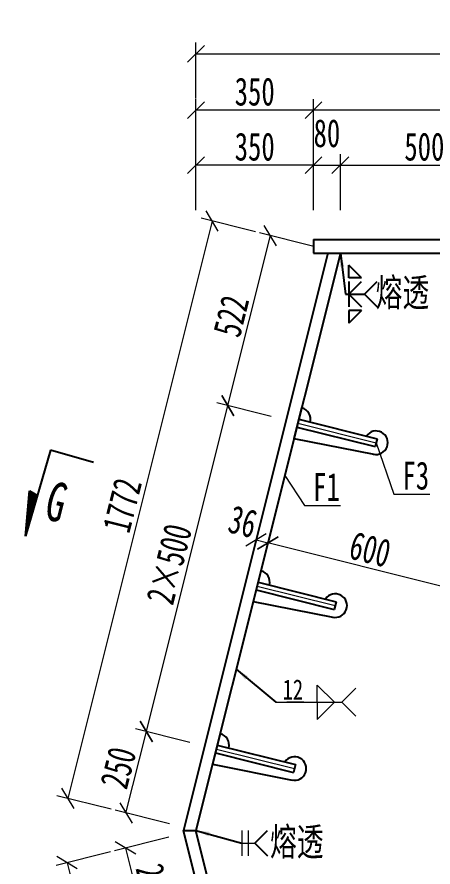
# Model space of a CAD drawing. Header units: millimetres. Extents: x -411717 to -116098, y 0 to 693159.
# Drawn here: x -184292 to -183054, y 363695 to 366225 of the extents above; entities that cross this region are included whole.
import ezdxf
from ezdxf.enums import TextEntityAlignment as Align

# ---------------------------------------------------------------- set-up
doc = ezdxf.new("R2010")
doc.units = ezdxf.units.MM
doc.header["$LTSCALE"] = 2
doc.header["$PDMODE"] = 3
doc.header["$PDSIZE"] = -10
doc.layers.get('Defpoints').update_dxf_attribs({"color": 8, "lineweight": 9})
doc.layers.add('dim', color=3, linetype='Continuous')
doc.layers.add('焊缝', color=7, linetype='Continuous')
for name, color, linetype, lineweight in [('文字', 7, 'Continuous', 15), ('标注', 4, 'Continuous', 13), ('横隔板', 6, 'Continuous', 25), ('细实线', 4, 'Continuous', 15), ('钢板粗线', 1, 'Continuous', 25)]:
    doc.layers.add(name, color=color, linetype=linetype, lineweight=lineweight)
doc.styles.add('111', font='仿宋_GB2312.ttf', dxfattribs={"width": 0.7})
doc.styles.add('BM_Dim', font='仿宋_GB2312.ttf', dxfattribs={"width": 0.85})
doc.styles.add('SMEDI', font='仿宋_GB2312.ttf', dxfattribs={"width": 0.75})
doc.styles.get("Standard").update_dxf_attribs({"font": '仿宋_GB2312.ttf'})
doc.dimstyles.new('200', dxfattribs={"dimscale": 0, "dimtxt": 2.5, "dimasz": 1.5, "dimexe": 1, "dimexo": 1, "dimgap": 0.4, "dimtad": 1, "dimdec": 0, "dimdsep": 46, "dimtxsty": '111', "dimblk": 'OBLIQUE', "dimcen": 0, "dimclrd": 256, "dimclre": 256, "dimclrt": 256, "dimadec": 1, "dimazin": 2, "dimtfac": 1, "dimtdec": 0, "dimtmove": 2, "dimatfit": 3, "dimfxl": 4, "dimfxlon": 1, "dimtolj": 1, "dimlwd": -1, "dimlwe": -1, "dimarcsym": 0})
doc.dimstyles.new('MSteel_1.0_1.0', dxfattribs={"dimtxt": 3, "dimasz": 1.2, "dimexe": 1, "dimexo": 1, "dimgap": 1, "dimtad": 3, "dimtoh": 1, "dimdec": 0, "dimzin": 0, "dimdsep": 46, "dimtxsty": 'Standard', "dimblk": 'ARCHTICK', "dimcen": 0.09, "dimclrd": 3, "dimclre": 3, "dimadec": 0, "dimazin": 0, "dimtfac": 1, "dimtdec": 4, "dimtofl": 0, "dimtmove": 0, "dimatfit": 3, "dimfxl": 1, "dimtolj": 1, "dimtzin": 0, "dimarcsym": 0})

# ---------------------------------------------------------------- blocks, each defined once
blk = doc.blocks.new('_Oblique')
at = {"color": 0, "linetype": 'ByBlock', "lineweight": -2}
blk.add_line((-0.5, -0.5), (0.5, 0.5), dxfattribs=at)
blk = doc.blocks.new('*D42')
at = {"layer": 'Defpoints', "color": 0, "transparency": 16777216}
for p in [(-183545.8, 364659.6), (-183572.6, 364552), (-182990.6, 364406.5)]:
    blk.add_point(p, dxfattribs=at)
at = {"layer": '细实线', "transparency": 16777216}
for p, q in [((-183564.6, 364584.3), (-183537.7, 364691.9)), ((-182963.7, 364514), (-183545.8, 364659.6)), ((-182982.5, 364438.8), (-182955.6, 364546.4))]:
    blk.add_line(p, q, dxfattribs=at)
at = {"layer": '细实线', "transparency": 16777216, "xscale": 49.99999999999995, "yscale": 49.99999999999995, "zscale": 49.99999999999995}
for p, rotation in [((-183545.8, 364659.6), 165.9637565320775), ((-182963.7, 364514), 345.9637565320776)]:
    blk.add_blockref('_Oblique', p, dxfattribs=dict(at, rotation=rotation))
at = {"layer": '细实线', "transparency": 16777216, "insert": (-183241.4, 364640.1), "char_height": 83.33, "attachment_point": 5, "rotation": 345.9638, "style": '111'}
blk.add_mtext('\\A1;600', dxfattribs=at)
blk = doc.blocks.new('*D59')
at = {"layer": 'Defpoints', "color": 0, "transparency": 16777216}
for p in [(-183558.6, 364756.5), (-183523.7, 364747.8), (-183545.8, 364659.6)]:
    blk.add_point(p, dxfattribs=at)
at = {"layer": '标注', "transparency": 16777216}
for p, q in [((-183566.7, 364724.2), (-183588.8, 364635.9)), ((-183531.8, 364715.4), (-183553.8, 364627.2)), ((-183580.7, 364668.3), (-183545.8, 364659.6))]:
    blk.add_line(p, q, dxfattribs=at)
at = {"layer": '标注', "transparency": 16777216, "xscale": 49.99999999999987, "yscale": 49.99999999999987, "zscale": 49.99999999999987}
for p, rotation in [((-183580.7, 364668.3), 165.9637565321746), ((-183545.8, 364659.6), 345.9637565321746)]:
    blk.add_blockref('_Oblique', p, dxfattribs=dict(at, rotation=rotation))
at = {"layer": '标注', "transparency": 16777216, "insert": (-183620.6, 364722.7), "char_height": 83.33, "attachment_point": 5, "rotation": 345.9638, "style": '111'}
blk.add_mtext('\\A1;36', dxfattribs=at)
blk = doc.blocks.new('*D111')
at = {"layer": 'Defpoints', "color": 0, "transparency": 16777216}
for p in [(-183759.8, 365783.8), (-183410, 365522.5), (-183759.8, 363803.5)]:
    blk.add_point(p, dxfattribs=at)
at = {"layer": '标注', "transparency": 16777216}
for p, q in [((-183759.8, 365650.5), (-183759.8, 365817.1)), ((-183410, 365650.5), (-183410, 365817.1)), ((-183410, 365783.8), (-183759.8, 365783.8))]:
    blk.add_line(p, q, dxfattribs=at)
at = {"layer": '标注', "transparency": 16777216, "xscale": 49.99999999999987, "yscale": 49.99999999999987, "zscale": 49.99999999999987, "rotation": 180}
blk.add_blockref('_Oblique', (-183759.8, 365783.8), dxfattribs=at)
at = {"layer": '标注', "transparency": 16777216, "xscale": 49.99999999999987, "yscale": 49.99999999999987, "zscale": 49.99999999999987}
blk.add_blockref('_Oblique', (-183410, 365783.8), dxfattribs=at)
at = {"layer": '标注', "transparency": 16777216, "insert": (-183584.9, 365838.8), "char_height": 83.33, "attachment_point": 5, "style": '111'}
blk.add_mtext('\\A1;350', dxfattribs=at)
blk = doc.blocks.new('*D112')
at = {"layer": 'Defpoints', "color": 0, "transparency": 16777216}
for p in [(-183330, 365783.8), (-183410, 365522.5), (-183330, 365522.5)]:
    blk.add_point(p, dxfattribs=at)
at = {"layer": '标注', "transparency": 16777216}
for p, q in [((-183410, 365650.5), (-183410, 365817.1)), ((-183330, 365650.5), (-183330, 365817.1)), ((-183410, 365783.8), (-183330, 365783.8))]:
    blk.add_line(p, q, dxfattribs=at)
at = {"layer": '标注', "transparency": 16777216, "xscale": 49.99999999999987, "yscale": 49.99999999999987, "zscale": 49.99999999999987, "rotation": 180}
blk.add_blockref('_Oblique', (-183410, 365783.8), dxfattribs=at)
at = {"layer": '标注', "transparency": 16777216, "xscale": 49.99999999999987, "yscale": 49.99999999999987, "zscale": 49.99999999999987}
blk.add_blockref('_Oblique', (-183330, 365783.8), dxfattribs=at)
at = {"layer": '标注', "transparency": 16777216, "insert": (-183370, 365878.8), "char_height": 83.33, "attachment_point": 5, "style": '111'}
blk.add_mtext('\\A1;80', dxfattribs=at)
blk = doc.blocks.new('*D114')
at = {"layer": 'Defpoints', "color": 0, "transparency": 16777216}
for p in [(-183410, 365947.6), (-183410, 365562.5), (-181609.5, 365562.5)]:
    blk.add_point(p, dxfattribs=at)
at = {"layer": '标注', "transparency": 16777216}
for p, q in [((-183410, 365814.3), (-183410, 365980.9)), ((-181609.5, 365814.3), (-181609.5, 365980.9)), ((-181609.5, 365947.6), (-183410, 365947.6))]:
    blk.add_line(p, q, dxfattribs=at)
at = {"layer": '标注', "transparency": 16777216, "xscale": 49.99999999999987, "yscale": 49.99999999999987, "zscale": 49.99999999999987, "rotation": 180}
blk.add_blockref('_Oblique', (-183410, 365947.6), dxfattribs=at)
at = {"layer": '标注', "transparency": 16777216, "xscale": 49.99999999999987, "yscale": 49.99999999999987, "zscale": 49.99999999999987}
blk.add_blockref('_Oblique', (-181609.5, 365947.6), dxfattribs=at)
at = {"layer": '标注', "transparency": 16777216, "insert": (-182509.8, 366002.6), "char_height": 83.33, "attachment_point": 5, "style": '111'}
blk.add_mtext('\\A1;1801', dxfattribs=at)
blk = doc.blocks.new('*D115')
at = {"layer": 'Defpoints', "color": 0, "transparency": 16777216}
for p in [(-181259.8, 366115.5), (-183759.8, 363803.5), (-181259.8, 363803.5)]:
    blk.add_point(p, dxfattribs=at)
at = {"layer": '标注', "transparency": 16777216}
for p, q in [((-183759.8, 365982.1), (-183759.8, 366148.8)), ((-181259.8, 365982.1), (-181259.8, 366148.8)), ((-183759.8, 366115.5), (-181259.8, 366115.5))]:
    blk.add_line(p, q, dxfattribs=at)
at = {"layer": '标注', "transparency": 16777216, "xscale": 49.99999999999987, "yscale": 49.99999999999987, "zscale": 49.99999999999987, "rotation": 180}
blk.add_blockref('_Oblique', (-183759.8, 366115.5), dxfattribs=at)
at = {"layer": '标注', "transparency": 16777216, "xscale": 49.99999999999987, "yscale": 49.99999999999987, "zscale": 49.99999999999987}
blk.add_blockref('_Oblique', (-181259.8, 366115.5), dxfattribs=at)
at = {"layer": '标注', "transparency": 16777216, "insert": (-182509.8, 366170.5), "char_height": 83.33, "attachment_point": 5, "style": '111'}
blk.add_mtext('\\A1;2500', dxfattribs=at)
blk = doc.blocks.new('*D116')
at = {"layer": 'Defpoints', "color": 0, "transparency": 16777216}
for p in [(-183759.8, 365947.6), (-183410, 365686.3), (-183759.8, 363967.3)]:
    blk.add_point(p, dxfattribs=at)
at = {"layer": '标注', "transparency": 16777216}
for p, q in [((-183759.8, 365814.3), (-183759.8, 365980.9)), ((-183410, 365814.3), (-183410, 365980.9)), ((-183410, 365947.6), (-183759.8, 365947.6))]:
    blk.add_line(p, q, dxfattribs=at)
at = {"layer": '标注', "transparency": 16777216, "xscale": 49.99999999999987, "yscale": 49.99999999999987, "zscale": 49.99999999999987, "rotation": 180}
blk.add_blockref('_Oblique', (-183759.8, 365947.6), dxfattribs=at)
at = {"layer": '标注', "transparency": 16777216, "xscale": 49.99999999999987, "yscale": 49.99999999999987, "zscale": 49.99999999999987}
blk.add_blockref('_Oblique', (-183410, 365947.6), dxfattribs=at)
at = {"layer": '标注', "transparency": 16777216, "insert": (-183584.9, 366002.6), "char_height": 83.33, "attachment_point": 5, "style": '111'}
blk.add_mtext('\\A1;350', dxfattribs=at)
blk = doc.blocks.new('24-240加劲 有过焊孔')
at = {"layer": 'Defpoints'}
blk.add_line((0, 0), (0, 240), dxfattribs=at)
at = {"layer": '钢板粗线'}
for p, q in [((-12, 0), (-12, 240)), ((-12, 240), (12, 240)), ((12, 0), (12, 240)), ((47, 0), (35, 241.7)), ((-47, 0), (47, 0))]:
    blk.add_line(p, q, dxfattribs=at)
for centre, start, end in [((0, 240), 0, 249.949), ((-12, 0), 90, 180)]:
    blk.add_arc(centre, 35, start, end, dxfattribs=at)
blk = doc.blocks.new('*D484')
at = {"layer": 'Defpoints', "color": 0, "transparency": 16777216}
for p in [(-183907.4, 364098.1), (-183699.1, 364046), (-183759.8, 363803.5)]:
    blk.add_point(p, dxfattribs=at)
at = {"layer": '标注', "transparency": 16777216}
for p, q in [((-183778, 364065.7), (-183939.7, 364106.1)), ((-183968, 363855.5), (-183907.4, 364098.1)), ((-183838.7, 363823.2), (-184000.4, 363863.6))]:
    blk.add_line(p, q, dxfattribs=at)
at = {"layer": '标注', "transparency": 16777216, "xscale": 49.99999999999987, "yscale": 49.99999999999987, "zscale": 49.99999999999987}
for p, rotation in [((-183907.4, 364098.1), 75.96375653115464), ((-183968, 363855.5), 255.9637565311546)]:
    blk.add_blockref('_Oblique', p, dxfattribs=dict(at, rotation=rotation))
at = {"layer": '标注', "transparency": 16777216, "insert": (-183991.1, 363990.1), "char_height": 83.33, "attachment_point": 5, "rotation": 75.9638, "style": '111'}
blk.add_mtext('\\A1;250', dxfattribs=at)
blk = doc.blocks.new('*D485')
at = {"layer": 'Defpoints', "color": 0, "transparency": 16777216}
for p in [(-183664.9, 365068.2), (-183456.6, 365016.1), (-183699.1, 364046)]:
    blk.add_point(p, dxfattribs=at)
at = {"layer": '标注', "transparency": 16777216}
for p, q in [((-183907.4, 364098.1), (-183664.9, 365068.2)), ((-183535.5, 365035.9), (-183697.2, 365076.3)), ((-183778, 364065.7), (-183939.7, 364106.1))]:
    blk.add_line(p, q, dxfattribs=at)
at = {"layer": '标注', "transparency": 16777216, "xscale": 49.99999999999987, "yscale": 49.99999999999987, "zscale": 49.99999999999987}
for p, rotation in [((-183664.9, 365068.2), 75.96375653207353), ((-183907.4, 364098.1), 255.9637565320735)]:
    blk.add_blockref('_Oblique', p, dxfattribs=dict(at, rotation=rotation))
at = {"layer": '标注', "transparency": 16777216, "insert": (-183839.5, 364596.5), "char_height": 83.33, "attachment_point": 5, "rotation": 75.9638, "style": '111'}
blk.add_mtext('\\A1;2×500', dxfattribs=at)
blk = doc.blocks.new('*D482')
at = {"layer": 'Defpoints', "color": 0, "transparency": 16777216}
for p in [(-183759.8, 363803.5), (-183699.1, 363560.9), (-183908.8, 363508.5)]:
    blk.add_point(p, dxfattribs=at)
at = {"layer": '标注', "transparency": 16777216}
for p, q in [((-183840, 363783.4), (-184001.7, 363743)), ((-183969.4, 363751.1), (-183908.8, 363508.5)), ((-183779.4, 363540.9), (-183941.1, 363500.4))]:
    blk.add_line(p, q, dxfattribs=at)
at = {"layer": '标注', "transparency": 16777216, "xscale": 49.99999999999987, "yscale": 49.99999999999987, "zscale": 49.99999999999987}
for p, rotation in [((-183969.4, 363751.1), 104.0362434679232), ((-183908.8, 363508.5), 284.0362434679232)]:
    blk.add_blockref('_Oblique', p, dxfattribs=dict(at, rotation=rotation))
at = {"layer": '标注', "transparency": 16777216, "insert": (-183885.7, 363643.1), "char_height": 83.33, "attachment_point": 5, "rotation": 284.0362, "style": '111'}
blk.add_mtext('\\A1;250', dxfattribs=at)
blk = doc.blocks.new('*D494')
at = {"layer": 'Defpoints', "color": 0, "transparency": 16777216}
for p in [(-183538.3, 365574.5), (-183330, 365522.5), (-183456.6, 365016.1)]:
    blk.add_point(p, dxfattribs=at)
at = {"layer": '标注', "transparency": 16777216}
for p, q in [((-183664.9, 365068.2), (-183538.3, 365574.5)), ((-183408.9, 365542.2), (-183570.6, 365582.6)), ((-183535.5, 365035.9), (-183697.2, 365076.3))]:
    blk.add_line(p, q, dxfattribs=at)
at = {"layer": '标注', "transparency": 16777216, "xscale": 49.99999999999987, "yscale": 49.99999999999987, "zscale": 49.99999999999987}
for p, rotation in [((-183538.3, 365574.5), 75.96375653238968), ((-183664.9, 365068.2), 255.9637565323897)]:
    blk.add_blockref('_Oblique', p, dxfattribs=dict(at, rotation=rotation))
at = {"layer": '标注', "transparency": 16777216, "insert": (-183654.9, 365334.7), "char_height": 83.33, "attachment_point": 5, "rotation": 75.9638, "style": '111'}
blk.add_mtext('\\A1;522', dxfattribs=at)
blk = doc.blocks.new('*D495')
at = {"layer": 'Defpoints', "color": 0, "transparency": 16777216}
for p in [(-183330, 365522.5), (-184141.3, 363898.8), (-183759.8, 363803.5)]:
    blk.add_point(p, dxfattribs=at)
at = {"layer": '标注', "transparency": 16777216}
for p, q in [((-183582.2, 365585.5), (-183743.8, 365625.9)), ((-183711.5, 365617.8), (-184141.3, 363898.8)), ((-184011.9, 363866.5), (-184173.6, 363906.9))]:
    blk.add_line(p, q, dxfattribs=at)
at = {"layer": '标注', "transparency": 16777216, "xscale": 49.99999999999987, "yscale": 49.99999999999987, "zscale": 49.99999999999987}
for p, rotation in [((-183711.5, 365617.8), 75.96375653207352), ((-184141.3, 363898.8), 255.9637565320735)]:
    blk.add_blockref('_Oblique', p, dxfattribs=dict(at, rotation=rotation))
at = {"layer": '标注', "transparency": 16777216, "insert": (-183979.7, 364771.7), "char_height": 83.33, "attachment_point": 5, "rotation": 75.9638, "style": '111'}
blk.add_mtext('\\A1;1772', dxfattribs=at)
blk = doc.blocks.new('*D496')
at = {"layer": 'Defpoints', "color": 0, "transparency": 16777216}
for p in [(-183759.8, 363803.5), (-183330, 362084.5), (-183713.6, 361988.5)]:
    blk.add_point(p, dxfattribs=at)
at = {"layer": '标注', "transparency": 16777216}
for p, q in [((-184014, 363739.9), (-184175.7, 363699.5)), ((-184143.4, 363707.5), (-183713.6, 361988.5)), ((-183584.3, 362020.9), (-183746, 361980.5))]:
    blk.add_line(p, q, dxfattribs=at)
at = {"layer": '标注', "transparency": 16777216, "xscale": 49.99999999999987, "yscale": 49.99999999999987, "zscale": 49.99999999999987}
for p, rotation in [((-184143.4, 363707.5), 104.0362434679265), ((-183713.6, 361988.5), 284.0362434679265)]:
    blk.add_blockref('_Oblique', p, dxfattribs=dict(at, rotation=rotation))
at = {"layer": '标注', "transparency": 16777216, "insert": (-183875.2, 362861.4), "char_height": 83.33, "attachment_point": 5, "rotation": 284.0362, "style": '111'}
blk.add_mtext('\\A1;1772', dxfattribs=at)
blk = doc.blocks.new('*D536')
at = {"layer": 'Defpoints', "color": 0, "transparency": 16777216}
for p in [(-182830, 365783.8), (-183330, 365522.5), (-182830, 365522.5)]:
    blk.add_point(p, dxfattribs=at)
at = {"layer": '标注', "transparency": 16777216}
for p, q in [((-183330, 365650.5), (-183330, 365817.1)), ((-182830, 365650.5), (-182830, 365817.1)), ((-183330, 365783.8), (-182830, 365783.8))]:
    blk.add_line(p, q, dxfattribs=at)
at = {"layer": '标注', "transparency": 16777216, "xscale": 49.99999999999987, "yscale": 49.99999999999987, "zscale": 49.99999999999987, "rotation": 180}
blk.add_blockref('_Oblique', (-183330, 365783.8), dxfattribs=at)
at = {"layer": '标注', "transparency": 16777216, "xscale": 49.99999999999987, "yscale": 49.99999999999987, "zscale": 49.99999999999987}
blk.add_blockref('_Oblique', (-182830, 365783.8), dxfattribs=at)
at = {"layer": '标注', "transparency": 16777216, "insert": (-183080, 365838.8), "char_height": 83.33, "attachment_point": 5, "style": '111'}
blk.add_mtext('\\A1;500', dxfattribs=at)
blk = doc.blocks.new('_ArchTick')
at = {"color": 0, "linetype": 'ByBlock', "const_width": 0.15}
blk.add_lwpolyline([(-0.5, -0.5), (0.5, 0.5)], dxfattribs=at)
blk = doc.blocks.new('剖面箭头')
at = {"layer": '钢板粗线', "ltscale": 10}
h = blk.add_hatch(dxfattribs=at)
h.set_pattern_fill('ANSI31', color=256, style=0)
h.set_pattern_definition([(45, (-182.99888, -777.8594), (-0.088388348, 0.088388348), [])])
h.paths.add_polyline_path([(6, -3), (3.15, -3), (3, -3.6)])
for p, q in [((0, 0), (0, -3)), ((0, -3), (6, -3)), ((6, -3), (3, -3.6)), ((3, -3.6), (3.15, -3))]:
    blk.add_line(p, q, dxfattribs=at)

msp = doc.modelspace()

# ---------------------------------------------------------------- linework, layer by layer
at = {"layer": '标注'}
for p, q in [((-183622.8, 363803.5), (-183622.8, 363727.9)), ((-183604.2, 363803.5), (-183604.2, 363727.9)), ((-183622.8, 363765.7), (-183584.4, 363765.7))]:
    msp.add_line(p, q, dxfattribs=at)
at = {"layer": '横隔板', "color": 2, "ltscale": 550}
for p, q in [((-183410, 365562.5), (-181609.5, 365562.5)), ((-183410, 365562.5), (-183410, 365522.5)), ((-183367.1, 365522.5), (-183796.9, 363803.5)), ((-183330, 365522.5), (-183759.8, 363803.5)), ((-183410, 365522.5), (-181609.5, 365522.5)), ((-183796.9, 363803.5), (-183759.8, 363803.5)), ((-183367.1, 362084.5), (-183796.9, 363803.5)), ((-183330, 362084.5), (-183759.8, 363803.5))]:
    msp.add_line(p, q, dxfattribs=at)
at = {"layer": '焊缝', "color": 4}
for p, q in [((-183330, 365522.5), (-183314.6, 365400.3)), ((-183266.9, 365448.9), (-183304.7, 365486.7)), ((-183304.7, 365448.9), (-183304.7, 365486.7)), ((-183266.9, 365448.9), (-183304.7, 365448.9)), ((-183304.7, 365400.3), (-183266.9, 365438.1)), ((-183304.7, 365438.1), (-183304.7, 365362.5)), ((-183257.8, 365400.3), (-183220, 365438.1)), ((-183314.6, 365400.3), (-183257.8, 365400.3)), ((-183304.7, 365400.3), (-183266.9, 365362.5)), ((-183257.8, 365400.3), (-183220, 365362.5)), ((-183266.9, 365351.7), (-183304.7, 365351.7)), ((-183304.7, 365351.7), (-183304.7, 365313.9)), ((-183266.9, 365351.7), (-183304.7, 365313.9)), ((-183759.8, 363803.5), (-183622.8, 363765.7)), ((-183584.4, 363765.7), (-183546.6, 363803.5)), ((-183584.4, 363765.7), (-183546.6, 363727.9))]:
    msp.add_line(p, q, dxfattribs=at)
for points in [[(-183331.6, 365481.4), (-183318.2, 365483.1), (-183330, 365522.5)], [(-183722.5, 363786.2), (-183718.9, 363799.2), (-183759.8, 363803.5)]]:
    msp.add_solid(points, dxfattribs=at)
at = {"layer": '细实线'}
for p, q in [((-183223.8, 364957.9), (-183170.7, 364804.3)), ((-183495.7, 364860), (-183436.7, 364770.6)), ((-183170.7, 364804.3), (-183063.4, 364804.3)), ((-183436.7, 364770.6), (-183329.4, 364770.6)), ((-183399.2, 364185.2), (-183399.2, 364236.5)), ((-183347.9, 364185.2), (-183399.2, 364236.5)), ((-183325.9, 364185.2), (-183284.3, 364226.9)), ((-183522.2, 364185.2), (-183325.9, 364185.2)), ((-183438.4, 364185.2), (-183489.7, 364185.2)), ((-183438.4, 364185.2), (-183489.7, 364185.2)), ((-183399.2, 364185.2), (-183399.2, 364133.9)), ((-183347.9, 364185.2), (-183399.2, 364133.9)), ((-183325.9, 364185.2), (-183284.3, 364143.6))]:
    msp.add_line(p, q, dxfattribs=at)

# ---------------------------------------------------------------- block references
at = {"layer": 'dim', "xscale": 44.44444444444441, "yscale": 44.44444444444441, "zscale": 44.44444444444441, "rotation": 253.9449255486168}
msp.add_blockref('剖面箭头', (-184064.8, 364898.8), dxfattribs=at)
at = {"layer": '标注', "rotation": 255.9637565322801}
for p in [(-183456.6, 365016.1), (-183577.9, 364531.1), (-183699.1, 364046)]:
    msp.add_blockref('24-240加劲 有过焊孔', p, dxfattribs=at)

# ---------------------------------------------------------------- texts
at = {"layer": '文字', "style": 'BM_Dim', "width": 0.7}
msp.add_text('G', height=116.7, rotation=345.7622, dxfattribs=at).set_placement((-184189, 364725.7), align=Align.CENTER)
at = {"layer": '细实线', "width": 0.7}
for s, p in [('熔透', (-183224.9, 365363.6)), ('F3', (-183145.1, 364818.4)), ('F1', (-183411, 364784.7)), ('熔透', (-183539.3, 363728.5))]:
    msp.add_text(s, height=83.33, dxfattribs=at).set_placement(p)
at = {"layer": '细实线', "style": 'SMEDI', "width": 0.75}
msp.add_text('12', height=60, dxfattribs=at).set_placement((-183502, 364223.2), align=Align.MIDDLE_LEFT)

# ---------------------------------------------------------------- dimensions: what is measured, and where the dimension line sits
at = {"layer": '标注'}
for base, p1, p2, override, picture, middle in [((-181259.8, 366115.5), (-183759.8, 363803.5), (-181259.8, 363803.5), {"dimscale": 33.333333, "dimarcsym": 1}, '*D115', (-182509.8, 366170.5)), ((-183759.8, 365947.6), (-183410, 365686.3), (-183759.8, 363967.3), {"dimscale": 33.333333, "dimarcsym": 1}, '*D116', (-183584.9, 366002.6)), ((-183410.0273998, 365947.5952872), (-181609.5273998, 365562.4538562), (-183410.0273998, 365562.4538562), {"dimscale": 33.333333, "dimarcsym": 1}, '*D114', (-182509.7773998, 366002.5952872)), ((-183330, 365783.8), (-183410, 365522.5), (-183330, 365522.5), {"dimscale": 33.333333, "dimarcsym": 1}, '*D112', (-183370, 365878.8)), ((-183759.8, 365783.8), (-183410, 365522.5), (-183759.8, 363803.5), {"dimscale": 33.333333, "dimarcsym": 1}, '*D111', (-183584.9, 365838.8)), ((-182830, 365783.8), (-183330, 365522.5), (-182830, 365522.5), {"dimscale": 33.333333, "dimadec": 3, "dimarcsym": 1}, '*D536', (-183080, 365838.8))]:
    dim = msp.add_linear_dim(base=base, p1=p1, p2=p2, dimstyle='200', override=override, dxfattribs=at)
    dim.commit()
    dim.dimension.update_dxf_attribs({"geometry": picture, "text_midpoint": middle})
for p1, p2, distance, picture, middle in [((-183330, 365522.5), (-183759.8, 363803.5), -393.2, '*D495', (-183979.7, 364771.7)), ((-183456.6, 365016.1), (-183330, 365522.5), 214.7, '*D494', (-183654.9, 365334.7)), ((-183759.8, 363803.5), (-183699.1, 364046), 214.7, '*D484', (-183991.1, 363990.1)), ((-183759.8, 363803.5), (-183330, 362084.5), -395.4, '*D496', (-183875.2, 362861.4)), ((-183759.8, 363803.5), (-183699.1, 363560.9), -216.1, '*D482', (-183885.7, 363643.1))]:
    dim = msp.add_aligned_dim(p1=p1, p2=p2, distance=distance, dimstyle='200', override={"dimscale": 33.333333, "dimadec": 3, "dimarcsym": 1}, dxfattribs=at)
    dim.commit()
    dim.dimension.update_dxf_attribs({"geometry": picture, "text_midpoint": middle})
dim = msp.add_aligned_dim(p1=(-183699.1, 364046), p2=(-183456.6, 365016.1), distance=214.7, text='2×500', dimstyle='200', override={"dimscale": 33.333333, "dimadec": 3, "dimarcsym": 1}, dxfattribs=at)
dim.commit()
dim.dimension.update_dxf_attribs({"geometry": '*D485', "text_midpoint": (-183839.5, 364596.5)})
dim = msp.add_linear_dim(base=(-183545.8, 364659.6), p1=(-183558.6, 364756.5), p2=(-183523.7, 364747.8), angle=345.9638, dimstyle='200', override={"dimscale": 33.333333, "dimarcsym": 1}, dxfattribs=at)
dim.commit()
dim.dimension.update_dxf_attribs({"geometry": '*D59', "text_midpoint": (-183620.6, 364722.7), "dimtype": 161})
at = {"layer": '细实线'}
dim = msp.add_aligned_dim(p1=(-182990.6, 364406.5), p2=(-183572.6, 364552), distance=-110.9, dimstyle='200', override={"dimscale": 33.333333, "dimarcsym": 1}, dxfattribs=at)
dim.commit()
dim.dimension.update_dxf_attribs({"geometry": '*D42', "text_midpoint": (-183241.4, 364640.1)})

# ---------------------------------------------------------------- leaders
msp.add_leader([(-183639.8, 364283.2), (-183522.2, 364185.2)], dimstyle='MSteel_1.0_1.0', override={"dimscale": 33.333333, "dimclrd": 256}, dxfattribs=at)

doc.saveas('drawing.dxf')
